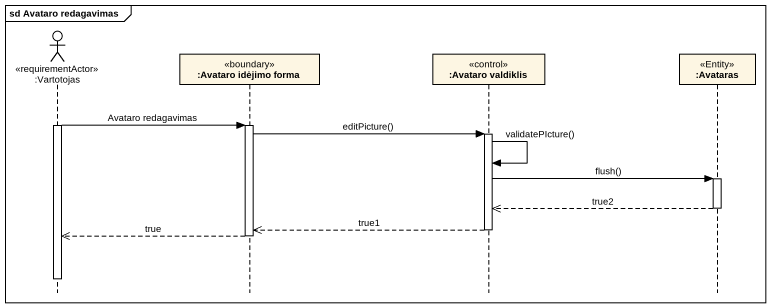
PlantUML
@startuml
mainframe sd Avataro redagavimas
hide footbox
actor ":Vartotojas" as Vartotojas <<requirementActor>>
participant ":Avataro idėjimo forma" as Avataro_idėjimo_forma <<boundary>>
participant ":Avataro valdiklis" as Avataro_valdiklis <<control>>
participant ":Avataras" as Avataras <<Entity>>

activate Vartotojas
Vartotojas -> Avataro_idėjimo_forma : Avataro redagavimas
activate Avataro_idėjimo_forma
Avataro_idėjimo_forma -> Avataro_valdiklis : editPicture()
activate Avataro_valdiklis
Avataro_valdiklis -> Avataro_valdiklis : validatePIcture()
Avataro_valdiklis -> Avataras : flush()
activate Avataras
Avataras -->> Avataro_valdiklis : true2
deactivate Avataras
Avataro_valdiklis -->> Avataro_idėjimo_forma : true1
deactivate Avataro_valdiklis
Avataro_idėjimo_forma -->> Vartotojas : true
deactivate Avataro_idėjimo_forma
deactivate Vartotojas
@enduml
